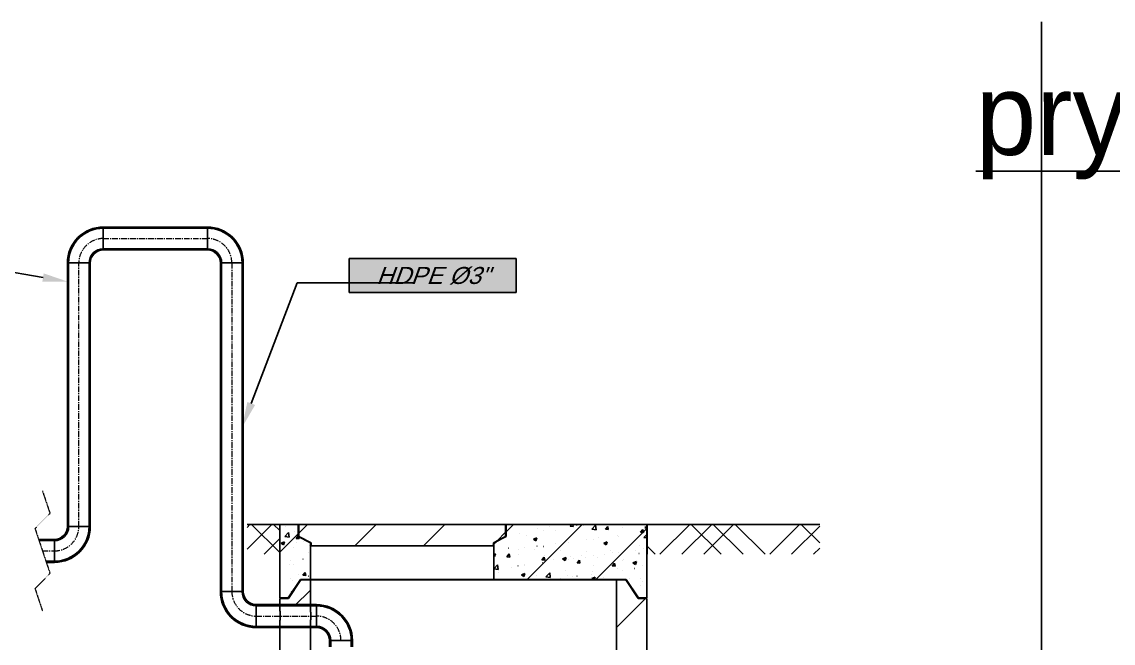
# Model space of a CAD drawing. Header units: centimetres. Extents: x -13594 to 4017, y -3206 to 1780.
# Drawn here: x -2523 to -877, y 842 to 1780 of the extents above; entities that cross this region are included whole.
import ezdxf
from ezdxf import colors
from ezdxf.entities.mleader import LeaderData, LeaderLine
from ezdxf.math import Vec2, Vec3

# ---------------------------------------------------------------- set-up
doc = ezdxf.new("R2010")
doc.units = ezdxf.units.CM
doc.linetypes.add('CENTERX2', pattern=[20.32, 12.7, -2.54, 2.54, -2.54])
doc.linetypes.add('Hidden', pattern=[0.714375, 0.47625, -0.238125])
doc.layers.add('num of plumbing', color=250, linetype='Continuous')
doc.styles.add('MIRYM', font='MIRYM', dxfattribs={"height": 25})
doc.styles.add('MUR', font='MIRYL', dxfattribs={"oblique": 20})

# ---------------------------------------------------------------- blocks, each defined once
blk = doc.blocks.new('SW_BROKEN_VIEW_0')
at = {"color": 0, "linetype": 'Continuous'}
for p, q in [((20.053, -8.698), (17.911, -8.698)), ((18.105, -8.698), (17.911, -8.893)), ((19.542, -8.698), (17.911, -10.329)), ((18.213, -8.698), (20.053, -10.539)), ((19.649, -8.698), (20.053, -9.102)), ((20.053, -8.698), (20.053, -10.654)), ((20.372, -9.484), (20.621, -9.224)), ((20.43, -8.827), (20.432, -8.827)), ((20.656, -9.528), (20.621, -9.224)), ((21.012, -9.162), (21.014, -9.162)), ((34.882, -9.227), (34.884, -9.227)), ((36.903, -8.961), (36.905, -8.961)), ((37.315, -9.078), (37.317, -9.078)), ((37.704, -8.856), (37.706, -8.856)), ((38.066, -9.114), (38.068, -9.114)), ((38.977, -8.838), (38.979, -8.838)), ((39.027, -8.753), (39.029, -8.753)), ((39.037, -8.811), (39.131, -8.698)), ((39.037, -8.811), (39.228, -8.828)), ((39.228, -8.828), (39.204, -8.698)), ((39.405, -8.698), (39.472, -8.744)), ((39.472, -8.744), (39.488, -8.698)), ((39.932, -8.794), (39.934, -8.794)), ((40.438, -9.015), (40.688, -8.755)), ((40.438, -9.015), (40.723, -9.059)), ((40.723, -9.059), (40.688, -8.755)), ((40.735, -8.825), (40.737, -8.825)), ((41.332, -9.012), (41.486, -8.828)), ((41.332, -9.012), (41.523, -9.029)), ((41.523, -9.029), (41.486, -8.828)), ((42.444, -8.897), (42.446, -8.897)), ((43.627, -9.213), (43.781, -9.029)), ((43.627, -9.213), (43.818, -9.229)), ((43.818, -9.229), (43.781, -9.029)), ((43.859, -9.233), (43.861, -9.233)), ((43.912, -8.893), (44.053, -8.839)), ((43.912, -8.893), (44.053, -8.988)), ((44.053, -8.698), (55.34, -8.698)), ((44.053, -8.698), (44.053, -10.654)), ((46.842, -8.698), (44.886, -10.654)), ((48.279, -8.698), (46.323, -10.654)), ((46.949, -8.698), (48.905, -10.654)), ((49.716, -8.698), (47.76, -10.654)), ((48.386, -8.698), (50.342, -10.654)), ((49.823, -8.698), (51.779, -10.654)), ((54.026, -8.698), (52.07, -10.654)), ((55.34, -8.821), (53.507, -10.654)), ((54.134, -8.698), (55.34, -9.905)), ((20.053, -9.624), (19.023, -10.654)), ((20.139, -9.932), (20.363, -9.846)), ((20.139, -9.932), (20.298, -10.039)), ((20.298, -10.039), (20.363, -9.846)), ((20.372, -9.484), (20.656, -9.528)), ((21.119, -9.612), (21.253, -9.452)), ((21.119, -9.612), (21.31, -9.628)), ((21.148, -9.855), (21.15, -9.855)), ((21.31, -9.628), (21.289, -9.516)), ((21.322, -9.666), (21.324, -9.666)), ((21.609, -9.823), (21.611, -9.823)), ((35.698, -9.282), (35.7, -9.282)), ((36.2, -9.435), (36.202, -9.435)), ((36.624, -9.669), (36.849, -9.583)), ((36.624, -9.669), (36.784, -9.776)), ((36.784, -9.776), (36.849, -9.583)), ((38.074, -9.958), (38.076, -9.958)), ((38.938, -9.903), (38.94, -9.903)), ((40.095, -9.692), (40.097, -9.692)), ((40.581, -9.678), (40.583, -9.678)), ((40.896, -9.587), (40.898, -9.587)), ((41.223, -9.925), (41.447, -9.839)), ((41.223, -9.925), (41.382, -10.032)), ((41.382, -10.032), (41.447, -9.839)), ((42.108, -9.427), (42.11, -9.427)), ((42.197, -9.473), (42.199, -9.473)), ((43.854, -9.545), (44.053, -9.337)), ((43.854, -9.545), (44.053, -9.576)), ((20.288, -10.024), (20.29, -10.024)), ((20.973, -10.227), (20.975, -10.227)), ((21.914, -10.557), (21.916, -10.557)), ((21.996, -10.096), (21.998, -10.096)), ((34.053, -10.656), (34.16, -10.615)), ((34.095, -10.808), (34.16, -10.615)), ((34.89, -10.817), (35.044, -10.633)), ((34.988, -10.243), (34.99, -10.243)), ((35.081, -10.833), (35.044, -10.633)), ((35.659, -10.348), (35.661, -10.348)), ((35.662, -10.673), (35.664, -10.673)), ((36.061, -10.223), (36.063, -10.223)), ((36.696, -10.316), (36.698, -10.316)), ((36.862, -10.118), (36.864, -10.118)), ((37.276, -10.143), (37.278, -10.143)), ((38.404, -10.388), (38.406, -10.388)), ((40.112, -10.46), (40.114, -10.46)), ((41.266, -10.689), (41.268, -10.689)), ((41.666, -10.383), (41.668, -10.383)), ((41.82, -10.532), (41.822, -10.532)), ((42.158, -10.538), (42.16, -10.538)), ((43.287, -10.423), (43.289, -10.423)), ((43.529, -10.604), (43.531, -10.604)), ((43.532, -10.063), (43.534, -10.063)), ((43.82, -10.298), (43.822, -10.298)), ((44.053, -10.112), (44.595, -10.654)), ((55.34, -10.258), (54.944, -10.654)), ((20.685, -11.293), (20.687, -11.293)), ((20.767, -11.086), (20.769, -11.086)), ((20.934, -11.293), (20.936, -11.293)), ((21.568, -10.98), (21.57, -10.98)), ((22.049, -11.22), (22.053, -11.219)), ((22.049, -11.22), (22.053, -11.223)), ((34.053, -10.78), (34.095, -10.808)), ((34.053, -11.581), (34.282, -11.343)), ((34.317, -11.647), (34.282, -11.343)), ((34.89, -10.817), (35.081, -10.833)), ((36.02, -11.38), (36.022, -11.38)), ((36.068, -11.344), (36.07, -11.344)), ((37.185, -11.017), (37.34, -10.833)), ((37.185, -11.017), (37.377, -11.034)), ((37.232, -11.22), (37.234, -11.22)), ((37.237, -11.208), (37.239, -11.208)), ((37.377, -11.034), (37.34, -10.833)), ((37.371, -10.745), (37.373, -10.745)), ((37.934, -11.024), (37.936, -11.024)), ((38.535, -10.957), (38.759, -10.871)), ((38.535, -10.957), (38.694, -11.064)), ((38.694, -11.064), (38.759, -10.871)), ((38.899, -10.968), (38.901, -10.968)), ((39.079, -10.818), (39.081, -10.818)), ((39.253, -10.954), (39.255, -10.954)), ((39.481, -11.218), (39.635, -11.034)), ((39.481, -11.218), (39.672, -11.235)), ((39.672, -11.235), (39.635, -11.034)), ((39.8, -10.703), (39.802, -10.703)), ((40.054, -10.849), (40.056, -10.849)), ((40.542, -10.743), (40.544, -10.743)), ((40.567, -11.406), (40.569, -11.406)), ((40.787, -10.89), (40.789, -10.89)), ((41.776, -11.419), (41.93, -11.235)), ((41.967, -11.436), (41.93, -11.235)), ((42.433, -11.086), (42.435, -11.086)), ((42.495, -10.962), (42.497, -10.962)), ((43.133, -11.213), (43.357, -11.127)), ((43.133, -11.213), (43.293, -11.321)), ((43.293, -11.321), (43.357, -11.127)), ((43.781, -11.363), (43.783, -11.363)), ((21.27, -11.997), (21.272, -11.997)), ((21.563, -12.019), (21.717, -11.835)), ((21.563, -12.019), (21.754, -12.035)), ((21.754, -12.035), (21.717, -11.835)), ((21.938, -12.083), (21.94, -12.083)), ((34.053, -11.606), (34.317, -11.647)), ((34.202, -11.664), (34.204, -11.664)), ((34.351, -11.87), (34.353, -11.87)), ((35.219, -11.486), (35.221, -11.486)), ((35.62, -11.413), (35.622, -11.413)), ((35.846, -11.989), (36.07, -11.903)), ((35.846, -11.989), (36.005, -12.096)), ((36.005, -12.097), (36.07, -11.903)), ((36.059, -11.942), (36.061, -11.942)), ((36.834, -12.047), (36.836, -12.047)), ((37.447, -12.132), (37.697, -11.873)), ((37.732, -12.176), (37.697, -11.873)), ((37.767, -12.014), (37.769, -12.014)), ((38.701, -11.726), (38.703, -11.726)), ((38.86, -12.033), (38.862, -12.033)), ((39.212, -12.111), (39.215, -12.111)), ((39.476, -12.087), (39.478, -12.087)), ((40.424, -11.952), (40.426, -11.952)), ((40.503, -11.808), (40.505, -11.808)), ((41.776, -11.419), (41.967, -11.436)), ((42.119, -11.603), (42.121, -11.603)), ((42.445, -11.685), (42.447, -11.685)), ((43.246, -11.58), (43.248, -11.58)), ((20.726, -12.242), (20.728, -12.242)), ((20.895, -12.358), (20.897, -12.358)), ((37.198, -12.273), (37.2, -12.273)), ((37.447, -12.132), (37.732, -12.176)), ((38.411, -12.217), (38.413, -12.217)), ((40.445, -12.245), (40.669, -12.159)), ((40.445, -12.245), (40.523, -12.298)), ((40.622, -12.298), (40.669, -12.159)), ((41.184, -12.159), (41.186, -12.159)), ((42.892, -12.231), (42.894, -12.231)), ((43.617, -12.683), (43.619, -12.683)), ((43.655, -12.205), (43.657, -12.205)), ((43.742, -12.429), (43.744, -12.429)), ((20.062, -12.928), (20.064, -12.928)), ((20.796, -13.131), (20.99, -12.929)), ((20.796, -13.131), (20.85, -13.139)), ((43.703, -13.494), (43.705, -13.494))]:
    blk.add_line(p, q, dxfattribs=at)
blk = doc.blocks.new('SW_HATCH_0')
at = {"color": 0, "linetype": 'Continuous', "lineweight": 18}
for p, q in [((-10.252, 21.179), (-10.172, 21.259)), ((-5.762, 21.179), (-5.682, 21.259)), ((-11.686, 19.745), (-11.594, 19.837)), ((-7.182, 19.759), (-7.102, 19.839)), ((-2.646, 19.805), (-2.585, 19.865)), ((-12.46, 18.971), (-12.368, 19.063)), ((-3.882, 18.569), (-3.802, 18.649)), ((-13.882, 17.549), (-13.802, 17.629)), ((-2.462, 15.499), (-2.382, 15.579)), ((-12.462, 14.479), (-12.382, 14.559)), ((-3.882, 14.079), (-3.802, 14.159)), ((-13.882, 13.059), (-13.802, 13.139)), ((-2.462, 11.009), (-2.382, 11.089)), ((-12.462, 9.989), (-12.382, 10.069)), ((-3.882, 9.589), (-3.802, 9.669)), ((-13.882, 8.569), (-13.802, 8.649)), ((-2.462, 6.519), (-2.382, 6.599)), ((-12.462, 5.499), (-12.382, 5.579)), ((-3.882, 5.099), (-3.802, 5.179)), ((-13.882, 4.079), (-13.802, 4.159)), ((-2.462, 2.028), (-2.382, 2.108)), ((1.24, 1.24), (1.811, 1.811)), ((4.901, 0.411), (6.301, 1.811)), ((9.391, 0.411), (10.791, 1.811)), ((14.8, 1.33), (15.281, 1.811)), ((16.171, -1.789), (19.771, 1.811)), ((20.661, -1.789), (24, 1.549)), ((-12.614, 0.856), (-12.485, 0.986)), ((0, 0), (1.2, 1.2)), ((14.202, 0.732), (14.76, 1.29)), ((-3.882, 0.608), (-3.802, 0.688)), ((13.881, 0.411), (13.96, 0.49)), ((14, 0.53), (14.162, 0.692)), ((-14.043, -0.573), (-13.914, -0.444)), ((-2.462, -2.462), (-2.382, -2.382)), ((0.971, -3.519), (2, -2.49)), ((0.971, -3.519), (1.051, -3.439)), ((22, -4.941), (23.911, -3.029)), ((23.951, -2.989), (24, -2.941)), ((-3.636, -3.636), (-3.576, -3.576)), ((-0.449, -4.939), (-0.369, -4.859)), ((4.351, -4.629), (4.409, -4.571)), ((3.248, -5.732), (3.321, -5.659))]:
    blk.add_line(p, q, dxfattribs=at)

msp = doc.modelspace()

# ---------------------------------------------------------------- linework, layer by layer
at = {"color": 7, "linetype": 'Continuous', "lineweight": 25}
for p, q in [((-2243.3, 1469.8), (-2400.3, 1469.8)), ((-2400.3, 1468), (-2243.3, 1468)), ((-2400.3, 1468), (-2400.3, 1437.1)), ((-2243.3, 1468), (-2243.3, 1437.1)), ((-2243.3, 1437.1), (-2400.3, 1437.1)), ((-2400.3, 1435.2), (-2243.3, 1435.2)), ((-2454.5, 1415.6), (-2454.5, 1017.8)), ((-2452.7, 1017.8), (-2452.7, 1415.6)), ((-2452.7, 1415.6), (-2421.7, 1415.6)), ((-2421.7, 1415.6), (-2421.7, 1017.8)), ((-2419.9, 1017.8), (-2419.9, 1415.6)), ((-2223.7, 1415.6), (-2223.7, 919.4)), ((-2190.9, 1415.6), (-2221.9, 1415.6)), ((-2221.9, 919.4), (-2221.9, 1415.6)), ((-2190.9, 1415.6), (-2190.9, 919.4)), ((-2189.1, 919.4), (-2189.1, 1415.6)), ((-2134.1, 910.2), (-2134.1, 1021)), ((-2134.1, 1021), (-2106.4, 1021)), ((-2106.4, 1021), (-2106.4, 1002.5)), ((-2105.5, 1021), (-2106.4, 1021)), ((-2105.5, 1002.5), (-2105.5, 1021)), ((-2105.5, 1021), (-1793.4, 1021)), ((-1793.4, 1021), (-1793.4, 1002.5)), ((-1792.5, 1021), (-1793.4, 1021)), ((-1792.5, 1002.5), (-1792.5, 1021)), ((-1792.5, 1021), (-1580.2, 1021)), ((-1580.2, 1021), (-1580.2, 910.2)), ((-2452.7, 1017.8), (-2421.7, 1017.8)), ((-2474.1, 998.2), (-2497.8, 998.2)), ((-2497.2, 996.4), (-2474.1, 996.4)), ((-2474.1, 996.4), (-2474.1, 965.4)), ((-2106.4, 1002.5), (-2088, 993.3)), ((-2105.5, 1002.5), (-2106.4, 1002.5)), ((-2087, 993.3), (-2105.5, 1002.5)), ((-2088, 993.3), (-2088, 937.9)), ((-2087, 993.3), (-2088, 993.3)), ((-2087, 988.7), (-2087, 993.3)), ((-1811.9, 988.7), (-2087, 988.7)), ((-1793.4, 1002.5), (-1811.9, 993.3)), ((-1811.9, 993.3), (-1811.9, 988.7)), ((-1811, 993.3), (-1811.9, 993.3)), ((-1811, 993.3), (-1792.5, 1002.5)), ((-1811, 937.9), (-1811, 993.3)), ((-1792.5, 1002.5), (-1793.4, 1002.5)), ((-2474.1, 965.4), (-2486.9, 965.4)), ((-2486.3, 963.6), (-2474.1, 963.6)), ((-2102.8, 937.9), (-2121.3, 910.2)), ((-2102.3, 937), (-2120.8, 909.3)), ((-2088, 937.9), (-2102.8, 937.9)), ((-2088, 937), (-2102.3, 937)), ((-1811, 937.9), (-2088, 937.9)), ((-2088, 898), (-2088, 937)), ((-2088, 937), (-1626.3, 937)), ((-1611.5, 937.9), (-1811, 937.9)), ((-1626.3, 937), (-1626.3, 806.1)), ((-1612, 937), (-1626.3, 937)), ((-1593.5, 909.3), (-1612, 937)), ((-1593, 910.2), (-1611.5, 937.9)), ((-2190.9, 919.4), (-2221.9, 919.4)), ((-2121.3, 910.2), (-2134.1, 910.2)), ((-2134.1, 909.3), (-2134.1, 898)), ((-2120.8, 909.3), (-2134.1, 909.3)), ((-2120.1, 910.2), (-2121.3, 910.2)), ((-1593, 910.2), (-1594.2, 910.2)), ((-1580.2, 909.3), (-1593.5, 909.3)), ((-1580.2, 910.2), (-1593, 910.2)), ((-1580.2, 806.1), (-1580.2, 909.3)), ((-2078.7, 899.8), (-2169.5, 899.8)), ((-2169.5, 898), (-2078.7, 898)), ((-2169.5, 898), (-2169.5, 867)), ((-2088, 898), (-2134.1, 898)), ((-2078.7, 898), (-2078.7, 867)), ((-2078.7, 867), (-2169.5, 867)), ((-2169.5, 865.2), (-2078.7, 865.2)), ((-2134.1, 867), (-2088, 867)), ((-2134.1, 867), (-2134.1, 678.5)), ((-2088, 706.2), (-2088, 867)), ((-2059.1, 845.6), (-2059.1, 836.3)), ((-2057.3, 836.3), (-2057.3, 845.6)), ((-2026.3, 845.6), (-2057.3, 845.6)), ((-2026.3, 845.6), (-2026.3, 836.3)), ((-2024.5, 836.3), (-2024.5, 845.6))]:
    msp.add_line(p, q, dxfattribs=at)
at = {"color": 7, "linetype": 'CENTERX2', "lineweight": 18, "ltscale": 0.666}
for p, q in [((-2400.3, 1452.5), (-2243.3, 1452.5)), ((-2437.2, 1017.8), (-2437.2, 1415.6)), ((-2206.4, 1415.6), (-2206.4, 919.4)), ((-2492.1, 980.9), (-2474.1, 980.9)), ((-2169.5, 882.5), (-2078.7, 882.5))]:
    msp.add_line(p, q, dxfattribs=at)
at = {"color": 7, "linetype": 'Hidden', "lineweight": 18}
for p, q in [((-2492.1, 1071.5), (-2480.7, 1037.5)), ((-2480.7, 1037.5), (-2503.4, 1014.9)), ((-2503.4, 1014.9), (-2480.7, 946.9)), ((-2480.7, 946.9), (-2503.4, 924.3)), ((-2503.4, 924.3), (-2492.1, 890.3))]:
    msp.add_line(p, q, dxfattribs=at)
msp.add_lwpolyline([(-985, 1779.7), (-985, -3205.5)])
at = {"color": 7, "linetype": 'Continuous', "lineweight": 25}
for centre, radius, start, end in [((-2400.3, 1415.6), 54.2, 89.9999, 180), ((-2400.3, 1415.6), 52.4, 90, 180), ((-2243.3, 1415.6), 54.2, 360, 90.0001), ((-2243.3, 1415.6), 52.4, 0, 90), ((-2400.3, 1415.6), 21.5, 90, 180), ((-2400.3, 1415.6), 19.6, 89.9998, 180), ((-2243.3, 1415.6), 21.5, 0, 90), ((-2243.3, 1415.6), 19.6, 0, 90.0001), ((-2474.1, 1017.8), 19.6, 269.9999, 0.0001), ((-2474.1, 1017.8), 21.5, 270, 360), ((-2474.1, 1017.8), 52.4, 270, 360), ((-2474.1, 1017.8), 54.2, 270, 0), ((-2169.5, 919.4), 54.2, 180, 270), ((-2169.5, 919.4), 52.4, 180, 270), ((-2169.5, 919.4), 21.5, 180, 270), ((-2169.5, 919.4), 19.6, 180, 270), ((-2078.7, 845.6), 54.2, 360, 90), ((-2078.7, 845.6), 52.4, 360, 90), ((-2078.7, 845.6), 21.5, 0, 90), ((-2078.7, 845.6), 19.6, 0.0001, 89.9999)]:
    msp.add_arc(centre, radius, start, end, dxfattribs=at)
at = {"color": 7, "linetype": 'CENTERX2', "lineweight": 18, "ltscale": 0.666}
for centre, start, end in [((-2400.3, 1415.6), 90.0009, 180), ((-2243.3, 1415.6), 359.9954, 90.0023), ((-2474.1, 1017.8), 269.9971, 360), ((-2169.5, 919.4), 180.0045, 269.9977), ((-2078.7, 845.6), 359.9973, 90.0014)]:
    msp.add_arc(centre, 36.9, start, end, dxfattribs=at)
at = {"color": 7, "linetype": 'Continuous', "lineweight": 25}
for points, knots in [([(-2134.1, 898), (-2134.1, 897.9), (-2134.1, 897.6), (-2134.1, 897), (-2134, 895.9), (-2133.9, 894.5), (-2133.9, 892.7), (-2133.8, 890.6), (-2133.7, 888.3), (-2133.7, 885.9), (-2133.7, 883.3), (-2133.7, 880.8), (-2133.7, 878.2), (-2133.8, 875.8), (-2133.8, 873.6), (-2133.9, 871.6), (-2134, 870), (-2134, 868.7), (-2134.1, 867.8), (-2134.1, 867.3), (-2134.1, 867.1), (-2134.1, 867)], [0, 0, 0, 0, 0.00689, 0.028161, 0.062018, 0.109422, 0.166457, 0.234717, 0.30853, 0.389986, 0.472152, 0.55749, 0.638741, 0.718349, 0.789687, 0.854762, 0.908192, 0.951413, 0.980787, 0.997149, 1, 1, 1, 1]), ([(-2088, 867), (-2088, 867.1), (-2087.9, 867.2), (-2087.9, 867.6), (-2087.9, 868.4), (-2087.8, 869.5), (-2087.7, 871.1), (-2087.6, 873), (-2087.6, 875.1), (-2087.5, 877.5), (-2087.4, 880), (-2087.4, 882.6), (-2087.4, 885.2), (-2087.5, 887.6), (-2087.6, 890), (-2087.6, 892.1), (-2087.7, 894), (-2087.8, 895.5), (-2087.9, 896.7), (-2087.9, 897.4), (-2087.9, 897.8), (-2088, 897.9), (-2088, 898)], [0, 0, 0, 0, 0.00325, 0.013128, 0.038627, 0.078078, 0.128253, 0.190531, 0.259812, 0.338006, 0.418474, 0.503615, 0.586106, 0.668503, 0.743903, 0.814484, 0.874457, 0.925397, 0.963049, 0.988435, 0.997066, 1, 1, 1, 1])]:
    msp.add_open_spline(points, degree=3, knots=knots, dxfattribs=at)

# ---------------------------------------------------------------- block references
at = {"color": 7, "linetype": 'Continuous', "lineweight": 18, "xscale": 23.0804869763696, "yscale": 23.0804869763696, "zscale": 23.0804869763696}
msp.add_blockref('SW_HATCH_0', (-2134.1, 979.2), dxfattribs=at)
at = {"color": 7, "linetype": 'Continuous', "xscale": 23.0804869763696, "yscale": 23.0804869763696, "zscale": 23.0804869763696}
msp.add_blockref('SW_BROKEN_VIEW_0', (-2596.9, 1221.7), dxfattribs=at)

# ---------------------------------------------------------------- texts
at = {"color": 7, "style": 'MIRYM'}
msp.add_text('%%Upry k,t thxu; go natcv', height=122.935, dxfattribs=at).set_placement((-1084.3, 1578.7))
at = {"layer": 'num of plumbing', "color": 1, "insert": (-2016.8, 1409.6), "char_height": 25.699, "attachment_point": 1, "line_spacing_factor": 0.99999, "style": 'MUR', "bg_fill": 17, "box_fill_scale": 1.5, "bg_fill_color": 255, "bg_fill_transparency": 0}
msp.add_mtext_dynamic_manual_height_columns('\\A1;\\pxqc;{\\fArial|b0|i0|c0|p34;HDPE %%C3"}', width=226.682, gutter_width=323.9, heights=[0], dxfattribs=at)

# ---------------------------------------------------------------- leaders
at = {"layer": 'num of plumbing', "color": 1, "lineweight": 18}
ml = msp.add_multileader_mtext('Standard', dxfattribs=at)
ml.set_content('')
ml.set_leader_properties()
ml.build(insert=Vec2(0, 0))
ml.multileader.update_dxf_attribs({"text_right_attachment_type": 6, "dogleg_length": 0.36, "arrow_head_size": 38.5})
ctx = ml.context
ctx.base_point, ctx.char_height, ctx.arrow_head_size, ctx.landing_gap_size, ctx.plane_origin = Vec3(-2881.5, 1430.3, 8.2), 0.231, 38.5, 0.116, Vec3(-2656.8, 1154.7, 8.2)
ctx.right_attachment = 6
notes = []
notes.append((ctx, [(0, (1, 1, 0), (-2706.5, 1430.3, 8.2), (-1, 0), 175, [(0, [(-2453.3, 1387.2, 8.2)], 0, [])])]))
ctx.mtext, ml.multileader.dxf.content_type = None, 0
ml = msp.add_multileader_mtext('Standard', dxfattribs=at)
ml.set_content('')
ml.set_leader_properties()
ml.build(insert=Vec2(0, 0))
ml.multileader.update_dxf_attribs({"text_right_attachment_type": 6, "dogleg_length": 0.36, "arrow_head_size": 38.5})
ctx = ml.context
ctx.base_point, ctx.char_height, ctx.arrow_head_size, ctx.landing_gap_size, ctx.plane_origin = Vec3(-1932.8, 1385.7, 8.2), 0.231, 38.5, 0.116, Vec3(-1257.4, 802.6, 8.2)
ctx.right_attachment = 6
notes.append((ctx, [(1, (1, 1, 0), (-2107.8, 1385.7, 8.2), (1, 0), 175, [(0, [(-2190.9, 1167.5, 8.2)], 0, [])])]))
ctx.mtext, ml.multileader.dxf.content_type = None, 0
for ctx, leaders in notes:
    for number, flags, end, landing, length, lines in leaders:
        leader = LeaderData()
        leader.index, (leader.has_last_leader_line, leader.has_dogleg_vector, leader.attachment_direction) = number, flags
        leader.last_leader_point, leader.dogleg_vector, leader.dogleg_length = Vec3(end), Vec3(landing), length
        for number, points, colour, breaks in lines:
            line = LeaderLine()
            line.index, line.vertices, line.color, line.breaks = number, Vec3.list(points), colors.encode_raw_color(colour), breaks
            leader.lines.append(line)
        ctx.leaders.append(leader)

doc.saveas('drawing.dxf')
